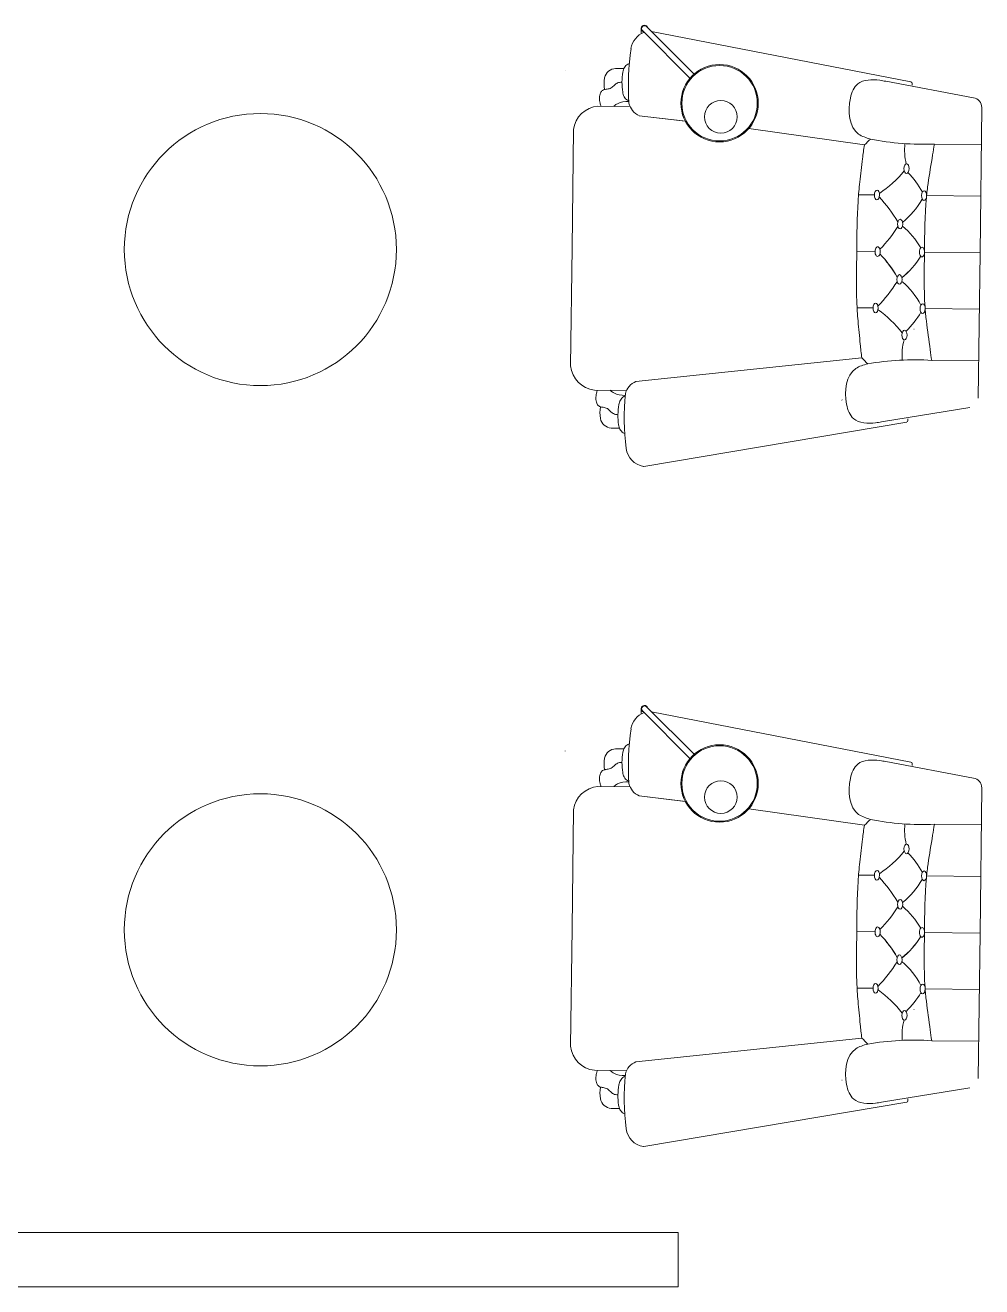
# Model space of a CAD drawing. Header units: centimetres. Extents: x -72470 to -43129, y -18750 to -16337.
# Drawn here: x -48196.3 to -48020.5, y -18522.1 to -18290.3 of the extents above; entities that cross this region are included whole.
import ezdxf

# ---------------------------------------------------------------- set-up
doc = ezdxf.new("R2010")
doc.units = ezdxf.units.CM
doc.header["$MEASUREMENT"] = 0
doc.layers.add('TEFRIS', color=30, linetype='Continuous', lineweight=9)

msp = doc.modelspace()

# ---------------------------------------------------------------- linework, layer by layer
at = {"layer": 'TEFRIS', "color": 0, "linetype": 'Continuous'}
for p, q in [((-48083.14, -18290.86), (-48083.15, -18291.83)), ((-48074.12, -18300.04), (-48082.91, -18291.26)), ((-48073.36, -18299.29), (-48082.15, -18290.5)), ((-48081.26, -18291.4), (-48033.56, -18300.67)), ((-48097.09, -18298.64), (-48097.07, -18298.62)), ((-48097.07, -18298.62), (-48097.09, -18298.64)), ((-48086.3, -18298.22), (-48087.82, -18298.21)), ((-48086.3, -18298.22), (-48087.82, -18298.21)), ((-48038.2, -18300.57), (-48022.06, -18303.6)), ((-48033.35, -18301.28), (-48033.34, -18300.93)), ((-48085.17, -18305.2), (-48091.07, -18305.13)), ((-48085.17, -18305.2), (-48091.07, -18305.13)), ((-48020.54, -18305.38), (-48020.84, -18332.08)), ((-48083.49, -18306.88), (-48074.93, -18307.89)), ((-48083.49, -18306.88), (-48075.02, -18307.88)), ((-48095.57, -18309.44), (-48095.83, -18331.16)), ((-48095.57, -18309.44), (-48095.83, -18331.16)), ((-48063.36, -18309.26), (-48042.08, -18312.26)), ((-48029.24, -18312.09), (-48020.59, -18312.2)), ((-48040.27, -18321.45), (-48043.2, -18321.41)), ((-48020.71, -18321.69), (-48030.69, -18321.57)), ((-48030.68, -18321.57), (-48020.71, -18321.69)), ((-48096.1, -18352.87), (-48095.83, -18331.16)), ((-48096.1, -18352.87), (-48095.83, -18331.16)), ((-48040.16, -18331.84), (-48043.51, -18331.8)), ((-48040.16, -18331.84), (-48043.51, -18331.8)), ((-48040.16, -18331.84), (-48043.51, -18331.8)), ((-48040.16, -18331.84), (-48043.51, -18331.8)), ((-48031.05, -18331.95), (-48020.84, -18332.08)), ((-48031.05, -18331.95), (-48020.84, -18332.08)), ((-48031.05, -18331.95), (-48020.84, -18332.08)), ((-48031.05, -18331.95), (-48020.84, -18332.08)), ((-48031.05, -18331.95), (-48020.84, -18332.08)), ((-48031.05, -18331.95), (-48020.84, -18332.08)), ((-48031.05, -18331.95), (-48020.84, -18332.08)), ((-48031.05, -18331.95), (-48020.84, -18332.08)), ((-48031.05, -18331.95), (-48020.84, -18332.08)), ((-48031.05, -18331.95), (-48020.84, -18332.08)), ((-48031.05, -18331.95), (-48020.84, -18332.08)), ((-48031.05, -18331.95), (-48020.84, -18332.08)), ((-48031.05, -18331.95), (-48020.84, -18332.08)), ((-48031.05, -18331.95), (-48020.84, -18332.08)), ((-48031.05, -18331.95), (-48020.84, -18332.08)), ((-48031.05, -18331.95), (-48020.84, -18332.08)), ((-48021.2, -18358.77), (-48020.84, -18332.08)), ((-48040.53, -18342.22), (-48043.45, -18342.19)), ((-48020.97, -18342.46), (-48030.94, -18342.34)), ((-48030.94, -18342.34), (-48020.97, -18342.46)), ((-48032.99, -18346.09), (-48033.02, -18346.09)), ((-48033.02, -18346.09), (-48032.99, -18346.09)), ((-48084.09, -18355.73), (-48042.56, -18351.37)), ((-48029.73, -18351.85), (-48021.08, -18351.95)), ((-48085.82, -18357.36), (-48091.71, -18357.29)), ((-48046.22, -18359.13), (-48046.25, -18359.1)), ((-48046.25, -18359.1), (-48046.22, -18359.13)), ((-48038.97, -18363.15), (-48022.76, -18360.51)), ((-48082.64, -18371.32), (-48034.33, -18363.17)), ((-48034.1, -18362.56), (-48034.11, -18362.91)), ((-48087.11, -18364.31), (-48088.64, -18364.29)), ((-48083.14, -18415.86), (-48083.15, -18416.83)), ((-48074.12, -18425.04), (-48082.91, -18416.26)), ((-48073.36, -18424.29), (-48082.15, -18415.5)), ((-48081.26, -18416.4), (-48033.56, -18425.67)), ((-48097.09, -18423.64), (-48097.07, -18423.62)), ((-48097.07, -18423.62), (-48097.09, -18423.64)), ((-48086.3, -18423.22), (-48087.82, -18423.21)), ((-48086.3, -18423.22), (-48087.82, -18423.21)), ((-48038.2, -18425.57), (-48022.06, -18428.6)), ((-48033.35, -18426.28), (-48033.34, -18425.93)), ((-48085.17, -18430.2), (-48091.07, -18430.13)), ((-48085.17, -18430.2), (-48091.07, -18430.13)), ((-48020.54, -18430.38), (-48020.84, -18457.08)), ((-48083.49, -18431.88), (-48074.93, -18432.89)), ((-48083.49, -18431.88), (-48075.02, -18432.88)), ((-48095.57, -18434.44), (-48095.83, -18456.16)), ((-48095.57, -18434.44), (-48095.83, -18456.16)), ((-48063.36, -18434.26), (-48042.08, -18437.26)), ((-48029.24, -18437.09), (-48020.59, -18437.2)), ((-48040.27, -18446.45), (-48043.2, -18446.41)), ((-48020.71, -18446.69), (-48030.69, -18446.57)), ((-48030.68, -18446.57), (-48020.71, -18446.69)), ((-48096.1, -18477.87), (-48095.83, -18456.16)), ((-48096.1, -18477.87), (-48095.83, -18456.16)), ((-48040.16, -18456.84), (-48043.51, -18456.8)), ((-48040.16, -18456.84), (-48043.51, -18456.8)), ((-48040.16, -18456.84), (-48043.51, -18456.8)), ((-48040.16, -18456.84), (-48043.51, -18456.8)), ((-48031.05, -18456.95), (-48020.84, -18457.08)), ((-48031.05, -18456.95), (-48020.84, -18457.08)), ((-48031.05, -18456.95), (-48020.84, -18457.08)), ((-48031.05, -18456.95), (-48020.84, -18457.08)), ((-48031.05, -18456.95), (-48020.84, -18457.08)), ((-48031.05, -18456.95), (-48020.84, -18457.08)), ((-48031.05, -18456.95), (-48020.84, -18457.08)), ((-48031.05, -18456.95), (-48020.84, -18457.08)), ((-48031.05, -18456.95), (-48020.84, -18457.08)), ((-48031.05, -18456.95), (-48020.84, -18457.08)), ((-48031.05, -18456.95), (-48020.84, -18457.08)), ((-48031.05, -18456.95), (-48020.84, -18457.08)), ((-48031.05, -18456.95), (-48020.84, -18457.08)), ((-48031.05, -18456.95), (-48020.84, -18457.08)), ((-48031.05, -18456.95), (-48020.84, -18457.08)), ((-48031.05, -18456.95), (-48020.84, -18457.08)), ((-48021.2, -18483.77), (-48020.84, -18457.08)), ((-48040.53, -18467.22), (-48043.45, -18467.19)), ((-48020.97, -18467.46), (-48030.94, -18467.34)), ((-48030.94, -18467.34), (-48020.97, -18467.46)), ((-48032.99, -18471.09), (-48033.02, -18471.09)), ((-48033.02, -18471.09), (-48032.99, -18471.09)), ((-48084.09, -18480.73), (-48042.56, -18476.37)), ((-48029.73, -18476.85), (-48021.08, -18476.95)), ((-48085.82, -18482.36), (-48091.71, -18482.29)), ((-48046.22, -18484.13), (-48046.25, -18484.1)), ((-48046.25, -18484.1), (-48046.22, -18484.13)), ((-48038.97, -18488.15), (-48022.76, -18485.51)), ((-48082.64, -18496.32), (-48034.33, -18488.17)), ((-48034.1, -18487.56), (-48034.11, -18487.91)), ((-48087.11, -18489.31), (-48088.64, -18489.29)), ((-48276.34, -18512.07), (-48076.34, -18512.07)), ((-48076.34, -18512.07), (-48076.34, -18522.07)), ((-48276.34, -18522.07), (-48076.34, -18522.07))]:
    msp.add_line(p, q, dxfattribs=at)
for centre, radius in [((-48068.72, -18304.59), 7.11), ((-48068.72, -18304.59), 6.93), ((-48068.5, -18307.09), 3), ((-48153.11, -18331.48), 25), ((-48068.72, -18429.59), 7.11), ((-48068.72, -18429.59), 6.93), ((-48068.5, -18432.09), 3), ((-48153.11, -18456.48), 25)]:
    msp.add_circle(centre, radius, dxfattribs=at)
for centre, radius, start, end in [((-48081.18, -18295.17), 3.88, 111.6356, 170.7089), ((-48082.53, -18290.87), 0.61, 14.606, 252.4442), ((-48082.53, -18290.88), 0.533, 45.0338, 225.0338), ((-48038.87, -18301.29), 46.62, 171.6806, 184.0411), ((-48038.87, -18301.29), 46.62, 171.6806, 184.0411), ((-48087.73, -18300.38), 2.17, 92.4185, 168.0967), ((-48087.73, -18300.38), 2.17, 92.4185, 168.0967), ((-48083.27, -18301.08), 6.68, 170.0937, 188.4978), ((-48083.27, -18301.08), 6.68, 170.0937, 188.4978), ((-48033.61, -18300.93), 0.267, 359.2957, 79.8669), ((-48090.63, -18310.09), 4.98, 95.0614, 172.4578), ((-48090.63, -18310.09), 4.98, 95.0614, 172.4578), ((-48082.22, -18303.91), 3.22, 191.7932, 246.889), ((-48082.22, -18303.91), 3.22, 191.7932, 246.889), ((-48022.32, -18305.36), 1.78, 359.3696, 81.6735), ((-48031.33, -18321.87), 14.41, 132.1371, 138.192), ((-48031.35, -18263.13), 49.01, 258.641, 272.4611), ((-48024.96, -18313.25), 9.77, 172.8406, 194.7253), ((-48051.12, -18303.59), 21.15, 303.8122, 320.5526), ((-48044.32, -18327.67), 14.52, 27.7043, 45.2955), ((-48068.95, -18347.33), 39.08, 32.4101, 40.8154), ((-48044.17, -18315.14), 14.52, 308.6458, 330.8872), ((-48055.47, -18315.29), 22.87, 315.0953, 328.5273), ((-48044.3, -18338.21), 14.37, 29.2352, 50.2572), ((-48056.12, -18348.1), 23.12, 29.8645, 43.2245), ((-48055.87, -18348.01), 22.87, 30.0642, 43.4962), ((-48044.29, -18325.34), 14.52, 308.6458, 329.5578), ((-48044.14, -18325.37), 14.37, 308.3343, 329.3563), ((-48068.56, -18315.64), 39.08, 317.776, 326.1814), ((-48044.58, -18348.44), 14.52, 27.7043, 49.9457), ((-48051.81, -18359.81), 21.15, 38.0389, 54.7793), ((-48044.42, -18335.91), 14.52, 313.296, 330.8872), ((-48025.43, -18350.8), 9.77, 163.8661, 185.7509), ((-48031.58, -18342.03), 14.41, 220.3995, 226.4544), ((-48033.04, -18400.75), 49.01, 86.1303, 99.9504), ((-48091.15, -18352.34), 4.98, 186.1337, 263.5301), ((-48082.9, -18358.72), 3.22, 111.7025, 166.7983), ((-48039.62, -18362.42), 46.62, 174.5504, 186.9109), ((-48084.02, -18361.53), 6.68, 170.0937, 188.4978), ((-48088.49, -18362.12), 2.17, 190.4948, 266.173), ((-48034.37, -18362.9), 0.267, 278.7246, 359.2957), ((-48082.07, -18367.49), 3.88, 187.8826, 260.681), ((-48081.18, -18420.17), 3.88, 111.6356, 170.7089), ((-48082.53, -18415.87), 0.61, 14.606, 252.4442), ((-48082.53, -18415.88), 0.533, 45.0338, 225.0338), ((-48038.87, -18426.29), 46.62, 171.6806, 184.0411), ((-48038.87, -18426.29), 46.62, 171.6806, 184.0411), ((-48087.73, -18425.38), 2.17, 92.4185, 168.0967), ((-48087.73, -18425.38), 2.17, 92.4185, 168.0967), ((-48083.27, -18426.08), 6.68, 170.0937, 188.4978), ((-48083.27, -18426.08), 6.68, 170.0937, 188.4978), ((-48033.61, -18425.93), 0.267, 359.2957, 79.8669), ((-48090.63, -18435.09), 4.98, 95.0614, 172.4578), ((-48090.63, -18435.09), 4.98, 95.0614, 172.4578), ((-48082.22, -18428.91), 3.22, 191.7932, 246.889), ((-48082.22, -18428.91), 3.22, 191.7932, 246.889), ((-48022.32, -18430.36), 1.78, 359.3696, 81.6735), ((-48031.33, -18446.87), 14.41, 132.1371, 138.192), ((-48031.35, -18388.13), 49.01, 258.641, 272.4611), ((-48024.96, -18438.25), 9.77, 172.8406, 194.7253), ((-48051.12, -18428.59), 21.15, 303.8122, 320.5526), ((-48044.32, -18452.67), 14.52, 27.7043, 45.2955), ((-48068.95, -18472.33), 39.08, 32.4101, 40.8154), ((-48044.17, -18440.14), 14.52, 308.6458, 330.8872), ((-48055.47, -18440.29), 22.87, 315.0953, 328.5273), ((-48044.3, -18463.21), 14.37, 29.2352, 50.2572), ((-48056.12, -18473.1), 23.12, 29.8645, 43.2245), ((-48055.87, -18473.01), 22.87, 30.0642, 43.4962), ((-48044.29, -18450.34), 14.52, 308.6458, 329.5578), ((-48044.14, -18450.37), 14.37, 308.3343, 329.3563), ((-48068.56, -18440.64), 39.08, 317.776, 326.1814), ((-48044.58, -18473.44), 14.52, 27.7043, 49.9457), ((-48051.81, -18484.81), 21.15, 38.0389, 54.7793), ((-48044.42, -18460.91), 14.52, 313.296, 330.8872), ((-48025.43, -18475.8), 9.77, 163.8661, 185.7509), ((-48031.58, -18467.03), 14.41, 220.3995, 226.4544), ((-48033.04, -18525.75), 49.01, 86.1303, 99.9504), ((-48091.15, -18477.34), 4.98, 186.1337, 263.5301), ((-48082.9, -18483.72), 3.22, 111.7025, 166.7983), ((-48039.62, -18487.42), 46.62, 174.5504, 186.9109), ((-48084.02, -18486.53), 6.68, 170.0937, 188.4978), ((-48088.49, -18487.12), 2.17, 190.4948, 266.173), ((-48034.37, -18487.9), 0.267, 278.7246, 359.2957), ((-48082.07, -18492.49), 3.88, 187.8826, 260.681)]:
    msp.add_arc(centre, radius, start, end, dxfattribs=at)
for centre, major_axis in [((-48034.37, -18316.61), (0.011, 0.891)), ((-48031.15, -18321.56), (0.011, 0.891)), ((-48035.54, -18326.81), (0.011, 0.891)), ((-48040.06, -18342.23), (-0.011, -0.891)), ((-48034.37, -18441.61), (0.011, 0.891)), ((-48031.15, -18446.56), (0.011, 0.891)), ((-48035.54, -18451.81), (0.011, 0.891)), ((-48040.06, -18467.23), (-0.011, -0.891))]:
    msp.add_ellipse(centre, major_axis=major_axis, ratio=0.528462, dxfattribs=at)
at = {"layer": 'TEFRIS', "color": 0, "linetype": 'Continuous', "extrusion": (0, 0, -1)}
for centre, major_axis in [((-48039.8, -18321.46), (0.011, 0.891)), ((-48035.67, -18336.98), (-0.011, -0.891)), ((-48031.41, -18342.34), (-0.011, -0.891)), ((-48034.75, -18347.2), (-0.011, -0.891)), ((-48039.8, -18446.46), (0.011, 0.891)), ((-48035.67, -18461.98), (-0.011, -0.891)), ((-48031.41, -18467.34), (-0.011, -0.891)), ((-48034.75, -18472.2), (-0.011, -0.891))]:
    msp.add_ellipse(centre, major_axis=major_axis, ratio=0.528462, dxfattribs=at)
for centre, major_axis in [((-48039.69, -18331.85), (0.011, 0.891)), ((-48039.69, -18331.85), (0.011, 0.891)), ((-48031.52, -18331.95), (-0.011, -0.891)), ((-48031.52, -18331.95), (-0.011, -0.891)), ((-48039.69, -18456.85), (0.011, 0.891)), ((-48039.69, -18456.85), (0.011, 0.891)), ((-48031.52, -18456.95), (-0.011, -0.891)), ((-48031.52, -18456.95), (-0.011, -0.891))]:
    msp.add_ellipse(centre, major_axis=major_axis, ratio=0.528462, start_param=4.712389, end_param=7.853982, dxfattribs=at)
at = {"layer": 'TEFRIS', "color": 0, "linetype": 'Continuous'}
for centre, major_axis in [((-48031.52, -18331.95), (0.011, 0.891)), ((-48031.52, -18331.95), (0.011, 0.891)), ((-48039.69, -18331.85), (-0.011, -0.891)), ((-48039.69, -18331.85), (-0.011, -0.891)), ((-48031.52, -18456.95), (0.011, 0.891)), ((-48031.52, -18456.95), (0.011, 0.891)), ((-48039.69, -18456.85), (-0.011, -0.891)), ((-48039.69, -18456.85), (-0.011, -0.891))]:
    msp.add_ellipse(centre, major_axis=major_axis, ratio=0.528462, start_param=4.712389, end_param=7.853982, dxfattribs=at)
for points, knots in [([(-48085.32, -18297.29), (-48085.41, -18297.32), (-48085.78, -18297.46), (-48086.27, -18298.01), (-48086.59, -18299.18), (-48086.63, -18300.09), (-48086.66, -18300.71)], [0.35656, 0.35656, 0.35656, 0.35656, 0.689135, 1.682823, 2.666935, 4.752611, 4.752611, 4.752611, 4.752611]), ([(-48085.32, -18297.29), (-48085.41, -18297.32), (-48085.78, -18297.46), (-48086.27, -18298.01), (-48086.59, -18299.18), (-48086.63, -18300.09), (-48086.66, -18300.71)], [0.35656, 0.35656, 0.35656, 0.35656, 0.689135, 1.682823, 2.666935, 4.752611, 4.752611, 4.752611, 4.752611]), ([(-48086.66, -18300.71), (-48086.95, -18300.73), (-48087.46, -18300.79), (-48088.08, -18301.27), (-48088.5, -18301.76), (-48089.12, -18301.96), (-48089.55, -18302.01), (-48089.83, -18302.06), (-48089.88, -18302.07)], [0.305843, 0.305843, 0.305843, 0.305843, 1.255346, 2.040427, 2.89202, 3.384438, 4.174918, 4.355007, 4.355007, 4.355007, 4.355007]), ([(-48086.66, -18300.71), (-48086.95, -18300.73), (-48087.46, -18300.79), (-48088.08, -18301.27), (-48088.5, -18301.76), (-48089.12, -18301.96), (-48089.55, -18302.01), (-48089.83, -18302.06), (-48089.88, -18302.07)], [0.305843, 0.305843, 0.305843, 0.305843, 1.255346, 2.040427, 2.89202, 3.384438, 4.174918, 4.355007, 4.355007, 4.355007, 4.355007]), ([(-48085.42, -18304.16), (-48085.51, -18304.13), (-48085.86, -18303.98), (-48086.33, -18303.42), (-48086.63, -18302.24), (-48086.65, -18301.33), (-48086.66, -18300.71)], [0.372389, 0.372389, 0.372389, 0.372389, 0.689135, 1.682823, 2.666935, 4.752611, 4.752611, 4.752611, 4.752611]), ([(-48085.42, -18304.16), (-48085.51, -18304.13), (-48085.86, -18303.98), (-48086.33, -18303.42), (-48086.63, -18302.24), (-48086.65, -18301.33), (-48086.66, -18300.71)], [0.372389, 0.372389, 0.372389, 0.372389, 0.689135, 1.682823, 2.666935, 4.752611, 4.752611, 4.752611, 4.752611]), ([(-48089.88, -18302.07), (-48090, -18302.11), (-48090.31, -18302.23), (-48090.69, -18302.79), (-48090.83, -18303.62), (-48090.73, -18304.45), (-48090.6, -18304.96), (-48090.52, -18305.14)], [0, 0, 0, 0, 0.427423, 1.095062, 2.135609, 3.247139, 3.888617, 3.888617, 3.888617, 3.888617]), ([(-48089.88, -18302.07), (-48090, -18302.11), (-48090.31, -18302.23), (-48090.69, -18302.79), (-48090.83, -18303.62), (-48090.73, -18304.45), (-48090.6, -18304.96), (-48090.52, -18305.14)], [0, 0, 0, 0, 0.427423, 1.095062, 2.135609, 3.247139, 3.888617, 3.888617, 3.888617, 3.888617]), ([(-48085.41, -18304.29), (-48086.15, -18304.28), (-48087.1, -18304.37), (-48087.93, -18304.94), (-48088.13, -18305.14), (-48088.16, -18305.17)], [1.067319, 1.067319, 1.067319, 1.067319, 3.490275, 4.275356, 4.417413, 4.417413, 4.417413, 4.417413]), ([(-48085.41, -18304.29), (-48086.15, -18304.28), (-48087.1, -18304.37), (-48087.93, -18304.94), (-48088.13, -18305.14), (-48088.16, -18305.17)], [1.067319, 1.067319, 1.067319, 1.067319, 3.490275, 4.275356, 4.417413, 4.417413, 4.417413, 4.417413]), ([(-48042.08, -18312.26), (-48042.26, -18313.09), (-48042.52, -18315.37), (-48042.97, -18318.8), (-48043.47, -18324.47), (-48043.5, -18328.72), (-48043.51, -18331.8)], [7.842946, 7.842946, 7.842946, 7.842946, 10.726144, 15.564237, 19.542398, 29.913928, 29.913928, 29.913928, 29.913928]), ([(-48031.05, -18331.95), (-48031.05, -18328.59), (-48031.05, -18324.37), (-48030.31, -18318.43), (-48029.73, -18315.18), (-48029.37, -18312.76), (-48029.24, -18312.09)], [0, 0, 0, 0, 11.31753, 14.215288, 20.189944, 22.471644, 22.471644, 22.471644, 22.471644]), ([(-48042.56, -18351.37), (-48042.72, -18350.54), (-48042.92, -18348.28), (-48043.29, -18344.84), (-48043.66, -18339.15), (-48043.57, -18334.89), (-48043.51, -18331.8)], [7.883801, 7.883801, 7.883801, 7.883801, 10.726144, 15.564237, 19.542398, 29.954825, 29.954825, 29.954825, 29.954825]), ([(-48031.05, -18331.95), (-48031.13, -18335.32), (-48031.23, -18339.55), (-48030.65, -18345.52), (-48030.15, -18348.78), (-48029.84, -18351.19), (-48029.74, -18351.85)], [0, 0, 0, 0, 11.358421, 14.256179, 20.230836, 22.470635, 22.470635, 22.470635, 22.470635]), ([(-48090.6, -18360.38), (-48090.72, -18360.33), (-48091.03, -18360.21), (-48091.38, -18359.64), (-48091.51, -18358.8), (-48091.39, -18357.98), (-48091.24, -18357.47), (-48091.17, -18357.3)], [0, 0, 0, 0, 0.427423, 1.095062, 2.135609, 3.247139, 3.888617, 3.888617, 3.888617, 3.888617]), ([(-48086.07, -18358.27), (-48086.81, -18358.26), (-48087.76, -18358.15), (-48088.57, -18357.55), (-48088.77, -18357.36), (-48088.8, -18357.32)], [1.067319, 1.067319, 1.067319, 1.067319, 3.490275, 4.275356, 4.417413, 4.417413, 4.417413, 4.417413]), ([(-48086.08, -18358.4), (-48086.17, -18358.43), (-48086.53, -18358.57), (-48087.02, -18359.12), (-48087.34, -18360.29), (-48087.38, -18361.2), (-48087.41, -18361.82)], [0.372389, 0.372389, 0.372389, 0.372389, 0.689135, 1.682823, 2.666935, 4.752611, 4.752611, 4.752611, 4.752611]), ([(-48087.41, -18361.82), (-48087.7, -18361.8), (-48088.21, -18361.72), (-48088.82, -18361.22), (-48089.23, -18360.72), (-48089.84, -18360.5), (-48090.27, -18360.45), (-48090.55, -18360.39), (-48090.6, -18360.38)], [0.305843, 0.305843, 0.305843, 0.305843, 1.255346, 2.040427, 2.89202, 3.384438, 4.174918, 4.355007, 4.355007, 4.355007, 4.355007]), ([(-48086.16, -18365.27), (-48086.25, -18365.24), (-48086.61, -18365.09), (-48087.09, -18364.53), (-48087.38, -18363.35), (-48087.4, -18362.44), (-48087.41, -18361.82)], [0.35656, 0.35656, 0.35656, 0.35656, 0.689135, 1.682823, 2.666935, 4.752611, 4.752611, 4.752611, 4.752611]), ([(-48085.32, -18422.29), (-48085.41, -18422.32), (-48085.78, -18422.46), (-48086.27, -18423.01), (-48086.59, -18424.18), (-48086.63, -18425.09), (-48086.66, -18425.71)], [0.35656, 0.35656, 0.35656, 0.35656, 0.689135, 1.682823, 2.666935, 4.752611, 4.752611, 4.752611, 4.752611]), ([(-48085.32, -18422.29), (-48085.41, -18422.32), (-48085.78, -18422.46), (-48086.27, -18423.01), (-48086.59, -18424.18), (-48086.63, -18425.09), (-48086.66, -18425.71)], [0.35656, 0.35656, 0.35656, 0.35656, 0.689135, 1.682823, 2.666935, 4.752611, 4.752611, 4.752611, 4.752611]), ([(-48086.66, -18425.71), (-48086.95, -18425.73), (-48087.46, -18425.79), (-48088.08, -18426.27), (-48088.5, -18426.76), (-48089.12, -18426.96), (-48089.55, -18427.01), (-48089.83, -18427.06), (-48089.88, -18427.07)], [0.305843, 0.305843, 0.305843, 0.305843, 1.255346, 2.040427, 2.89202, 3.384438, 4.174918, 4.355007, 4.355007, 4.355007, 4.355007]), ([(-48086.66, -18425.71), (-48086.95, -18425.73), (-48087.46, -18425.79), (-48088.08, -18426.27), (-48088.5, -18426.76), (-48089.12, -18426.96), (-48089.55, -18427.01), (-48089.83, -18427.06), (-48089.88, -18427.07)], [0.305843, 0.305843, 0.305843, 0.305843, 1.255346, 2.040427, 2.89202, 3.384438, 4.174918, 4.355007, 4.355007, 4.355007, 4.355007]), ([(-48085.42, -18429.16), (-48085.51, -18429.13), (-48085.86, -18428.98), (-48086.33, -18428.42), (-48086.63, -18427.24), (-48086.65, -18426.33), (-48086.66, -18425.71)], [0.372389, 0.372389, 0.372389, 0.372389, 0.689135, 1.682823, 2.666935, 4.752611, 4.752611, 4.752611, 4.752611]), ([(-48085.42, -18429.16), (-48085.51, -18429.13), (-48085.86, -18428.98), (-48086.33, -18428.42), (-48086.63, -18427.24), (-48086.65, -18426.33), (-48086.66, -18425.71)], [0.372389, 0.372389, 0.372389, 0.372389, 0.689135, 1.682823, 2.666935, 4.752611, 4.752611, 4.752611, 4.752611]), ([(-48089.88, -18427.07), (-48090, -18427.11), (-48090.31, -18427.23), (-48090.69, -18427.79), (-48090.83, -18428.62), (-48090.73, -18429.45), (-48090.6, -18429.96), (-48090.52, -18430.14)], [0, 0, 0, 0, 0.427423, 1.095062, 2.135609, 3.247139, 3.888617, 3.888617, 3.888617, 3.888617]), ([(-48089.88, -18427.07), (-48090, -18427.11), (-48090.31, -18427.23), (-48090.69, -18427.79), (-48090.83, -18428.62), (-48090.73, -18429.45), (-48090.6, -18429.96), (-48090.52, -18430.14)], [0, 0, 0, 0, 0.427423, 1.095062, 2.135609, 3.247139, 3.888617, 3.888617, 3.888617, 3.888617]), ([(-48085.41, -18429.29), (-48086.15, -18429.28), (-48087.1, -18429.37), (-48087.93, -18429.94), (-48088.13, -18430.14), (-48088.16, -18430.17)], [1.067319, 1.067319, 1.067319, 1.067319, 3.490275, 4.275356, 4.417413, 4.417413, 4.417413, 4.417413]), ([(-48085.41, -18429.29), (-48086.15, -18429.28), (-48087.1, -18429.37), (-48087.93, -18429.94), (-48088.13, -18430.14), (-48088.16, -18430.17)], [1.067319, 1.067319, 1.067319, 1.067319, 3.490275, 4.275356, 4.417413, 4.417413, 4.417413, 4.417413]), ([(-48042.08, -18437.26), (-48042.26, -18438.09), (-48042.52, -18440.37), (-48042.97, -18443.8), (-48043.47, -18449.47), (-48043.5, -18453.72), (-48043.51, -18456.8)], [7.842946, 7.842946, 7.842946, 7.842946, 10.726144, 15.564237, 19.542398, 29.913928, 29.913928, 29.913928, 29.913928]), ([(-48031.05, -18456.95), (-48031.05, -18453.59), (-48031.05, -18449.37), (-48030.31, -18443.43), (-48029.73, -18440.18), (-48029.37, -18437.76), (-48029.24, -18437.09)], [0, 0, 0, 0, 11.31753, 14.215288, 20.189944, 22.471644, 22.471644, 22.471644, 22.471644]), ([(-48042.56, -18476.37), (-48042.72, -18475.54), (-48042.92, -18473.28), (-48043.29, -18469.84), (-48043.66, -18464.15), (-48043.57, -18459.89), (-48043.51, -18456.8)], [7.883801, 7.883801, 7.883801, 7.883801, 10.726144, 15.564237, 19.542398, 29.954825, 29.954825, 29.954825, 29.954825]), ([(-48031.05, -18456.95), (-48031.13, -18460.32), (-48031.23, -18464.55), (-48030.65, -18470.52), (-48030.15, -18473.78), (-48029.84, -18476.19), (-48029.74, -18476.85)], [0, 0, 0, 0, 11.358421, 14.256179, 20.230836, 22.470635, 22.470635, 22.470635, 22.470635]), ([(-48090.6, -18485.38), (-48090.72, -18485.33), (-48091.03, -18485.21), (-48091.38, -18484.64), (-48091.51, -18483.8), (-48091.39, -18482.98), (-48091.24, -18482.47), (-48091.17, -18482.3)], [0, 0, 0, 0, 0.427423, 1.095062, 2.135609, 3.247139, 3.888617, 3.888617, 3.888617, 3.888617]), ([(-48086.07, -18483.27), (-48086.81, -18483.26), (-48087.76, -18483.15), (-48088.57, -18482.55), (-48088.77, -18482.36), (-48088.8, -18482.32)], [1.067319, 1.067319, 1.067319, 1.067319, 3.490275, 4.275356, 4.417413, 4.417413, 4.417413, 4.417413]), ([(-48086.08, -18483.4), (-48086.17, -18483.43), (-48086.53, -18483.57), (-48087.02, -18484.12), (-48087.34, -18485.29), (-48087.38, -18486.2), (-48087.41, -18486.82)], [0.372389, 0.372389, 0.372389, 0.372389, 0.689135, 1.682823, 2.666935, 4.752611, 4.752611, 4.752611, 4.752611]), ([(-48087.41, -18486.82), (-48087.7, -18486.8), (-48088.21, -18486.72), (-48088.82, -18486.22), (-48089.23, -18485.72), (-48089.84, -18485.5), (-48090.27, -18485.45), (-48090.55, -18485.39), (-48090.6, -18485.38)], [0.305843, 0.305843, 0.305843, 0.305843, 1.255346, 2.040427, 2.89202, 3.384438, 4.174918, 4.355007, 4.355007, 4.355007, 4.355007]), ([(-48086.16, -18490.27), (-48086.25, -18490.24), (-48086.61, -18490.09), (-48087.09, -18489.53), (-48087.38, -18488.35), (-48087.4, -18487.44), (-48087.41, -18486.82)], [0.35656, 0.35656, 0.35656, 0.35656, 0.689135, 1.682823, 2.666935, 4.752611, 4.752611, 4.752611, 4.752611])]:
    msp.add_open_spline(points, degree=3, knots=knots, dxfattribs=at)
for points in [[(-48041, -18311.18), (-48043.17, -18310.26), (-48044.69, -18303.66), (-48043.33, -18301.03), (-48039.27, -18300.38), (-48038.2, -18300.57)], [(-48041.51, -18352.47), (-48043.7, -18353.34), (-48045.38, -18359.9), (-48044.08, -18362.57), (-48040.05, -18363.32), (-48038.97, -18363.15)], [(-48041, -18436.18), (-48043.17, -18435.26), (-48044.69, -18428.66), (-48043.33, -18426.03), (-48039.27, -18425.38), (-48038.2, -18425.57)], [(-48041.51, -18477.47), (-48043.7, -18478.34), (-48045.38, -18484.9), (-48044.08, -18487.57), (-48040.05, -18488.32), (-48038.97, -18488.15)]]:
    msp.add_spline(points, degree=3, dxfattribs=at)

doc.saveas('drawing.dxf')
